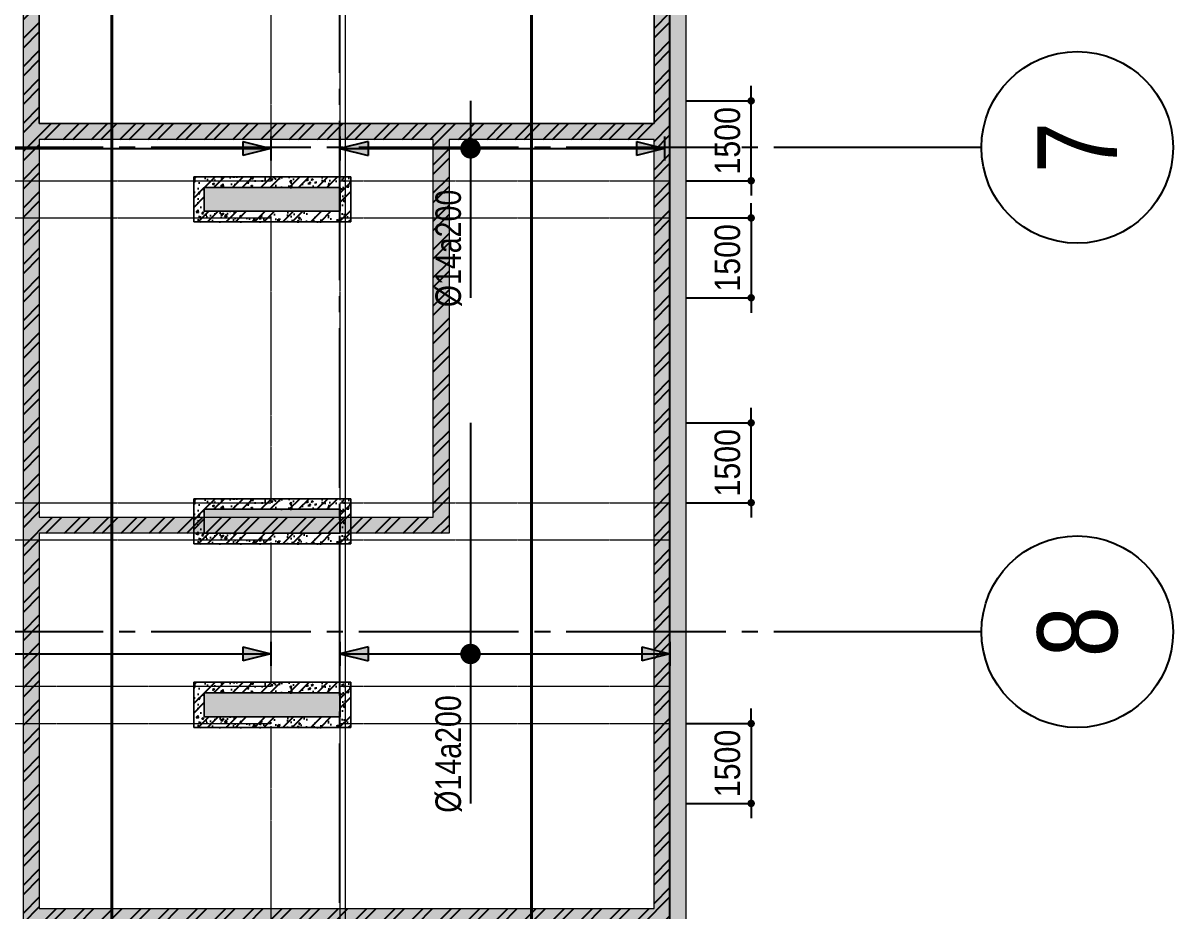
# Model space of a CAD drawing. Header units: millimetres. Extents: x -3819597 to -2591384, y 582389 to 820195.
# Drawn here: x -3338781 to -3317171, y 702384 to 719069 of the extents above; entities that cross this region are included whole.
import ezdxf
from ezdxf.enums import TextEntityAlignment as Align

# ---------------------------------------------------------------- set-up
doc = ezdxf.new("R2010")
doc.units = ezdxf.units.MM
doc.header["$MEASUREMENT"] = 0
for name, pattern in [('CENTER', [2, 1.25, -0.25, 0.25, -0.25]), ('CHG_XX_Cot_Ham 2$0$MB_Luoi truc$0$HTT Hidden 21', [3, 2, -1]), ('CHG_XX_Damsan_Ham 2$0$CHG_XX_Damsan_Ham 2$0$HIDDEN', [0.375, 0.25, -0.125]), ('CHG_XX_Luoi truc$0$MB_Luoi truc$0$Center101', [13, 10, -1, 1, -1]), ('HIDDEN', [0.375, 0.25, -0.125])]:
    doc.linetypes.add(name, pattern=pattern)
doc.layers.get('0').update_dxf_attribs({"lineweight": 9})
doc.layers.get('Defpoints').update_dxf_attribs({"color": 10, "lineweight": 0})
for name, color, linetype in [('02HN. TEXT B', 1, 'Continuous'), ('08HN. SSS X', 6, 'Continuous'), ('12HN. GRID', 1, 'CENTER'), ('CHG_XX_Luoi truc$0$Grid', 34, 'Continuous'), ('CHG_XX_Luoi truc$0$Grid Line', 8, 'CHG_XX_Luoi truc$0$MB_Luoi truc$0$Center101'), ('dim', 51, 'Continuous')]:
    doc.layers.add(name, color=color, linetype=linetype)
for name, color, linetype, lineweight in [('CHG_XX_Cot_Ham 2$0$NS-DuongBao', 3, 'Continuous', 18), ('CHG_XX_Cot_Ham 2$0$NS-Hatch', 8, 'Continuous', 25), ('CHG_XX_Cot_Ham 2$0$NS-Pier-H2', 150, 'Continuous', 13), ('CHG_XX_Cot_Ham 2$0$NS-Pier-H2 @ 1', 150, 'Continuous', 13), ('CHG_XX_Cot_Ham 2$0$NS-Pier-H2 @ 150', 150, 'Continuous', 13), ("CHG_XX_Damsan_Ham 2$0$CHG_XX_Damsan_Ham 2$0$'S_General_Hidden_1 Thin", 1, 'CHG_XX_Damsan_Ham 2$0$CHG_XX_Damsan_Ham 2$0$HIDDEN', 18), ('CHG_XX_Damsan_Ham 2$0$CHG_XX_Damsan_Ham 2$0$CHG_XX_Damsan_Ham 2$0$Start net bao', 3, 'Continuous', 18), ('CHG_XX_Damsan_Ham 2$0$CHG_XX_Damsan_Ham 2$0$DBAO', 3, 'Continuous', 13), ('CHG_XX_Damsan_Ham 2$0$CHG_XX_Damsan_Ham 2$0$mach ngung thi cong', 6, 'Continuous', 13), ('CHG_XX_Damsan_Ham 2$0$CHG_XX_Damsan_Ham 2$0$Start net bao', 3, 'Continuous', 18), ('CHG_XX_Damsan_Ham 2$0$CHG_XX_Damsan_Ham 2$0$Start vach', 6, 'Continuous', 25), ('CHG_XX_Damsan_Ham 2$0$HATCH', 57, 'Continuous', 9), ('CHG_XX_Damsan_Ham 2$0$mach ngung thi cong', 6, 'Continuous', 13), ('CHG_XX_Damsan_Ham 2$0$Start vach', 6, 'Continuous', 25), ('thep chay suot', 5, 'HIDDEN', 40)]:
    doc.layers.add(name, color=color, linetype=linetype, lineweight=lineweight)
doc.styles.add('[HN042014]STYLE', font='arial.ttf', dxfattribs={"width": 0.8})
doc.styles.add('CHG_XX_Luoi truc$0$MB_Luoi truc$0$Grid A-F$0$VNI-HelveCB', font='VHELVCB_0.TTF')
doc.styles.add('MB_Luoi truc$0$Arial_C', font='arial.ttf', dxfattribs={"width": 0.85})
doc.dimstyles.new('200', dxfattribs={"dimscale": 200, "dimtxt": 2.4, "dimasz": 0.7, "dimexe": 0.0003, "dimexo": 0, "dimgap": 1, "dimtad": 1, "dimdec": 0, "dimzin": 12, "dimdsep": 46, "dimtxsty": 'MB_Luoi truc$0$Arial_C', "dimblk": 'MB_Luoi truc$0$_Dot', "dimcen": 0.5, "dimclrd": 256, "dimclre": 8, "dimclrt": 1, "dimadec": 0, "dimazin": 0, "dimtfac": 1, "dimtdec": 0, "dimtix": 1, "dimtmove": 2, "dimatfit": 3, "dimldrblk": 'MB_Luoi truc$0$HTT Arrow 30', "dimfxl": 1, "dimtolj": 1, "dimtzin": 0, "dimlwe": -1, "dimarcsym": 0})

# ---------------------------------------------------------------- blocks, each defined once
blk = doc.blocks.new('*U455')
at = {"layer": '12HN. GRID', "linetype": 'Continuous'}
h = blk.add_hatch(color=256, dxfattribs=at)
h.dxf.hatch_style = 1
h.paths.add_polyline_path([(-44, 641.6), (44, 641.6), (0, 817.6)])
h = blk.add_hatch(color=256, dxfattribs=at)
h.dxf.hatch_style = 1
h.paths.add_polyline_path([(0, -1249), (44, -1073), (-44, -1073)])
at = {"layer": '08HN. SSS X', "linetype": 'ByBlock', "ltscale": 10}
for p, q in [((-1447.6, 0), (935.7, 0)), ((-1447.6, 0), (-1447.6, 0)), ((935.7, 0), (935.7, 0))]:
    blk.add_line(p, q, dxfattribs=at)
at = {"layer": '12HN. GRID', "linetype": 'Continuous'}
for p, q in [((-75, 817.6), (75, 817.6)), ((-44, 641.6), (0, 817.6)), ((0, 817.6), (0, -1249)), ((0, 817.6), (44, 641.6)), ((-44, 641.6), (44, 641.6)), ((-44, -1073), (44, -1073)), ((-44, -1073), (0, -1249)), ((0, -1249), (44, -1073)), ((-75, -1249), (75, -1249))]:
    blk.add_line(p, q, dxfattribs=at)
at = {"layer": '12HN. GRID', "linetype": 'Continuous', "const_width": 64, "flags": 128}
blk.add_lwpolyline([(-32, 0, 1), (32, 0, 1)], format="xyb", close=True, dxfattribs=at)
at = {"layer": '02HN. TEXT B', "linetype": 'ByBlock', "style": '[HN042014]STYLE', "width": 0.8, "flags": 8}
blk.add_attdef('1', text='', height=160, dxfattribs=at).set_placement((260.1, 140), align=Align.MIDDLE_LEFT)
blk.add_attdef('0', text='', height=160, dxfattribs=at).set_placement((1102.5, 160), align=Align.MIDDLE_CENTER)
at = {"layer": 'Defpoints', "color": 9, "linetype": 'ByBlock', "style": '[HN042014]STYLE', "width": 0.8, "flags": 9}
for tag, p in [('2', (2890.2, 3041.3)), ('3', (2890.2, 2636.5)), ('4', (2890.2, 2231.8)), ('5', (2890.2, 1841.3))]:
    blk.add_attdef(tag, text='', height=250, dxfattribs=at).set_placement(p, align=Align.MIDDLE_CENTER)
blk = doc.blocks.new('MB_Luoi truc$0$_Dot')
at = {"color": 0, "linetype": 'ByBlock', "lineweight": -2}
blk.add_line((-0.5, 0), (-1, 0), dxfattribs=at)
at = {"color": 0, "linetype": 'ByBlock', "const_width": 0.5}
blk.add_lwpolyline([(-0.25, 0, 1), (0.25, 0, 1)], format="xyb", close=True, dxfattribs=at)
blk = doc.blocks.new('*D454')
at = {"layer": 'Defpoints', "color": 0, "ltscale": 1500, "transparency": 16777216}
for p in [(-3326324, 705906), (-3326324, 704406), (-3325098, 704406)]:
    blk.add_point(p, dxfattribs=at)
at = {"layer": 'dim', "lineweight": -2, "ltscale": 1500, "transparency": 16777216}
for p, q in [((-3325098, 706046), (-3325098, 706186)), ((-3325098, 705906), (-3325098, 704406)), ((-3325098, 704266), (-3325098, 704126))]:
    blk.add_line(p, q, dxfattribs=at)
at = {"layer": 'dim', "color": 8, "ltscale": 1500, "transparency": 16777216}
for p, q in [((-3326324, 705906), (-3325098, 705906)), ((-3326324, 704406), (-3325098, 704406))]:
    blk.add_line(p, q, dxfattribs=at)
at = {"layer": 'dim', "lineweight": -2, "ltscale": 1500, "transparency": 16777216, "xscale": 140, "yscale": 140, "zscale": 140}
for p, rotation in [((-3325098, 705906), 270), ((-3325098, 704406), 90)]:
    blk.add_blockref('MB_Luoi truc$0$_Dot', p, dxfattribs=dict(at, rotation=rotation))
at = {"layer": 'dim', "color": 1, "ltscale": 1500, "transparency": 16777216, "insert": (-3325543, 705156), "char_height": 480, "attachment_point": 5, "rotation": 90, "style": 'MB_Luoi truc$0$Arial_C'}
blk.add_mtext('\\A1;1500', dxfattribs=at)
blk = doc.blocks.new('MB_Luoi truc$0$HTT Arrow 30')
blk.add_hatch(color=256).paths.add_polyline_path([(-2.5, 0.375), (-2.5, -0.375), (0, 0)])
at = {"color": 0, "linetype": 'ByBlock', "lineweight": -2}
for p, q in [((0, 0), (-2.5, 0.375)), ((-2.5, -0.375), (-2.5, 0.375)), ((0, 0), (-2.5, -0.375))]:
    blk.add_line(p, q, dxfattribs=at)
blk = doc.blocks.new('*D456')
at = {"layer": 'Defpoints', "color": 0, "ltscale": 1500, "transparency": 16777216}
for p in [(-3326324, 711556), (-3325098, 711556), (-3326324, 710056)]:
    blk.add_point(p, dxfattribs=at)
at = {"layer": 'dim', "lineweight": -2, "ltscale": 1500, "transparency": 16777216}
for p, q in [((-3325098, 711696), (-3325098, 711836)), ((-3325098, 710056), (-3325098, 711556)), ((-3325098, 709916), (-3325098, 709776))]:
    blk.add_line(p, q, dxfattribs=at)
at = {"layer": 'dim', "color": 8, "ltscale": 1500, "transparency": 16777216}
for p, q in [((-3326324, 711556), (-3325098, 711556)), ((-3326324, 710056), (-3325098, 710056))]:
    blk.add_line(p, q, dxfattribs=at)
at = {"layer": 'dim', "lineweight": -2, "ltscale": 1500, "transparency": 16777216, "xscale": 140, "yscale": 140, "zscale": 140}
for p, rotation in [((-3325098, 711556), 270), ((-3325098, 710056), 90)]:
    blk.add_blockref('MB_Luoi truc$0$_Dot', p, dxfattribs=dict(at, rotation=rotation))
at = {"layer": 'dim', "color": 1, "ltscale": 1500, "transparency": 16777216, "insert": (-3325543, 710806), "char_height": 480, "attachment_point": 5, "rotation": 90, "style": 'MB_Luoi truc$0$Arial_C'}
blk.add_mtext('\\A1;1500', dxfattribs=at)
blk = doc.blocks.new('*U459')
at = {"layer": '12HN. GRID', "linetype": 'Continuous'}
h = blk.add_hatch(color=256, dxfattribs=at)
h.dxf.hatch_style = 1
h.paths.add_polyline_path([(-44, 641.6), (44, 641.6), (0, 817.6)])
h = blk.add_hatch(color=256, dxfattribs=at)
h.dxf.hatch_style = 1
h.paths.add_polyline_path([(0, -1215.7), (44, -1039.7), (-44, -1039.7)])
at = {"layer": '08HN. SSS X', "linetype": 'ByBlock', "ltscale": 10}
for p, q in [((-297.6, 0), (935.7, 0)), ((-297.6, 0), (-297.6, 0)), ((935.7, 0), (935.7, 0))]:
    blk.add_line(p, q, dxfattribs=at)
at = {"layer": '12HN. GRID', "linetype": 'Continuous'}
for p, q in [((-75, 817.6), (75, 817.6)), ((-44, 641.6), (0, 817.6)), ((0, 817.6), (0, -1215.7)), ((0, 817.6), (44, 641.6)), ((-44, 641.6), (44, 641.6)), ((-44, -1039.7), (44, -1039.7)), ((-44, -1039.7), (0, -1215.7)), ((0, -1215.7), (44, -1039.7)), ((-75, -1215.7), (75, -1215.7))]:
    blk.add_line(p, q, dxfattribs=at)
at = {"layer": '12HN. GRID', "linetype": 'Continuous', "const_width": 64, "flags": 128}
blk.add_lwpolyline([(-32, 0, -1), (32, 0, -1)], format="xyb", close=True, dxfattribs=at)
at = {"layer": '02HN. TEXT B', "linetype": 'ByBlock', "style": '[HN042014]STYLE', "width": 0.8, "flags": 8}
blk.add_attdef('1', text='', height=160, dxfattribs=at).set_placement((260.1, 140), align=Align.MIDDLE_LEFT)
blk.add_attdef('0', text='', height=160, dxfattribs=at).set_placement((1102.5, 160), align=Align.MIDDLE_CENTER)
at = {"layer": 'Defpoints', "color": 9, "linetype": 'ByBlock', "style": '[HN042014]STYLE', "width": 0.8, "flags": 9}
for tag, p in [('2', (2890.2, 3041.3)), ('3', (2890.2, 2636.5)), ('4', (2890.2, 2231.8)), ('5', (2890.2, 1841.3))]:
    blk.add_attdef(tag, text='', height=250, dxfattribs=at).set_placement(p, align=Align.MIDDLE_CENTER)
blk = doc.blocks.new('*D457')
at = {"layer": 'Defpoints', "color": 0, "ltscale": 1500, "transparency": 16777216}
for p in [(-3326324, 715406), (-3326324, 713906), (-3325098, 713906)]:
    blk.add_point(p, dxfattribs=at)
at = {"layer": 'dim', "lineweight": -2, "ltscale": 1500, "transparency": 16777216}
for p, q in [((-3325098, 715546), (-3325098, 715686)), ((-3325098, 715406), (-3325098, 713906)), ((-3325098, 713766), (-3325098, 713626))]:
    blk.add_line(p, q, dxfattribs=at)
at = {"layer": 'dim', "color": 8, "ltscale": 1500, "transparency": 16777216}
for p, q in [((-3326324, 715406), (-3325098, 715406)), ((-3326324, 713906), (-3325098, 713906))]:
    blk.add_line(p, q, dxfattribs=at)
at = {"layer": 'dim', "lineweight": -2, "ltscale": 1500, "transparency": 16777216, "xscale": 140, "yscale": 140, "zscale": 140}
for p, rotation in [((-3325098, 715406), 270), ((-3325098, 713906), 90)]:
    blk.add_blockref('MB_Luoi truc$0$_Dot', p, dxfattribs=dict(at, rotation=rotation))
at = {"layer": 'dim', "color": 1, "ltscale": 1500, "transparency": 16777216, "insert": (-3325543, 714656), "char_height": 480, "attachment_point": 5, "rotation": 90, "style": 'MB_Luoi truc$0$Arial_C'}
blk.add_mtext('\\A1;1500', dxfattribs=at)
blk = doc.blocks.new('*D458')
at = {"layer": 'Defpoints', "color": 0, "ltscale": 1500, "transparency": 16777216}
for p in [(-3326324, 717606), (-3325098, 717606), (-3326324, 716106)]:
    blk.add_point(p, dxfattribs=at)
at = {"layer": 'dim', "lineweight": -2, "ltscale": 1500, "transparency": 16777216}
for p, q in [((-3325098, 717746), (-3325098, 717886)), ((-3325098, 716106), (-3325098, 717606)), ((-3325098, 715966), (-3325098, 715826))]:
    blk.add_line(p, q, dxfattribs=at)
at = {"layer": 'dim', "color": 8, "ltscale": 1500, "transparency": 16777216}
for p, q in [((-3326324, 717606), (-3325098, 717606)), ((-3326324, 716106), (-3325098, 716106))]:
    blk.add_line(p, q, dxfattribs=at)
at = {"layer": 'dim', "lineweight": -2, "ltscale": 1500, "transparency": 16777216, "xscale": 140, "yscale": 140, "zscale": 140}
for p, rotation in [((-3325098, 717606), 270), ((-3325098, 716106), 90)]:
    blk.add_blockref('MB_Luoi truc$0$_Dot', p, dxfattribs=dict(at, rotation=rotation))
at = {"layer": 'dim', "color": 1, "ltscale": 1500, "transparency": 16777216, "insert": (-3325543, 716856), "char_height": 480, "attachment_point": 5, "rotation": 90, "style": 'MB_Luoi truc$0$Arial_C'}
blk.add_mtext('\\A1;1500', dxfattribs=at)
blk = doc.blocks.new('*U500')
at = {"layer": '12HN. GRID', "linetype": 'Continuous'}
h = blk.add_hatch(color=256, dxfattribs=at)
h.dxf.hatch_style = 1
h.paths.add_polyline_path([(-44, 518.8), (44, 518.8), (0, 694.8)])
h = blk.add_hatch(color=256, dxfattribs=at)
h.dxf.hatch_style = 1
h.paths.add_polyline_path([(0, -2821.9), (44, -2645.9), (-44, -2645.9)])
at = {"layer": '08HN. SSS X', "linetype": 'ByBlock', "ltscale": 10}
for p, q in [((-1447.6, 0), (935.7, 0)), ((-1447.6, 0), (-1447.6, 0)), ((935.7, 0), (935.7, 0))]:
    blk.add_line(p, q, dxfattribs=at)
at = {"layer": '12HN. GRID', "linetype": 'Continuous'}
for p, q in [((-75, 694.8), (75, 694.8)), ((-44, 518.8), (0, 694.8)), ((0, 694.8), (0, -2821.9)), ((0, 694.8), (44, 518.8)), ((-44, 518.8), (44, 518.8)), ((-44, -2645.9), (44, -2645.9)), ((-44, -2645.9), (0, -2821.9)), ((0, -2821.9), (44, -2645.9)), ((-75, -2821.9), (75, -2821.9))]:
    blk.add_line(p, q, dxfattribs=at)
at = {"layer": '12HN. GRID', "linetype": 'Continuous', "const_width": 64, "flags": 128}
blk.add_lwpolyline([(-32, 0, 1), (32, 0, 1)], format="xyb", close=True, dxfattribs=at)
at = {"layer": '02HN. TEXT B', "linetype": 'ByBlock', "style": '[HN042014]STYLE', "width": 0.8, "flags": 8}
blk.add_attdef('1', text='', height=160, dxfattribs=at).set_placement((260.1, 140), align=Align.MIDDLE_LEFT)
blk.add_attdef('0', text='', height=160, dxfattribs=at).set_placement((1102.5, 160), align=Align.MIDDLE_CENTER)
at = {"layer": 'Defpoints', "color": 9, "linetype": 'ByBlock', "style": '[HN042014]STYLE', "width": 0.8, "flags": 9}
for tag, p in [('2', (2890.2, 3041.3)), ('3', (2890.2, 2636.5)), ('4', (2890.2, 2231.8)), ('5', (2890.2, 1841.3))]:
    blk.add_attdef(tag, text='', height=250, dxfattribs=at).set_placement(p, align=Align.MIDDLE_CENTER)
blk = doc.blocks.new('*U499')
at = {"layer": '12HN. GRID', "linetype": 'Continuous'}
h = blk.add_hatch(color=256, dxfattribs=at)
h.dxf.hatch_style = 1
h.paths.add_polyline_path([(-44, 652.1), (44, 652.1), (0, 828.1)])
h = blk.add_hatch(color=256, dxfattribs=at)
h.dxf.hatch_style = 1
h.paths.add_polyline_path([(0, -2821.9), (44, -2645.9), (-44, -2645.9)])
at = {"layer": '08HN. SSS X', "linetype": 'ByBlock', "ltscale": 10}
for p, q in [((-297.6, 0), (935.7, 0)), ((-297.6, 0), (-297.6, 0)), ((935.7, 0), (935.7, 0))]:
    blk.add_line(p, q, dxfattribs=at)
at = {"layer": '12HN. GRID', "linetype": 'Continuous'}
for p, q in [((-75, 828.1), (75, 828.1)), ((-44, 652.1), (0, 828.1)), ((0, 828.1), (0, -2821.9)), ((0, 828.1), (44, 652.1)), ((-44, 652.1), (44, 652.1)), ((-44, -2645.9), (44, -2645.9)), ((-44, -2645.9), (0, -2821.9)), ((0, -2821.9), (44, -2645.9)), ((-75, -2821.9), (75, -2821.9))]:
    blk.add_line(p, q, dxfattribs=at)
at = {"layer": '12HN. GRID', "linetype": 'Continuous', "const_width": 64, "flags": 128}
blk.add_lwpolyline([(-32, 0, -1), (32, 0, -1)], format="xyb", close=True, dxfattribs=at)
at = {"layer": '02HN. TEXT B', "linetype": 'ByBlock', "style": '[HN042014]STYLE', "width": 0.8, "flags": 8}
blk.add_attdef('1', text='', height=160, dxfattribs=at).set_placement((260.1, 140), align=Align.MIDDLE_LEFT)
blk.add_attdef('0', text='', height=160, dxfattribs=at).set_placement((1102.5, 160), align=Align.MIDDLE_CENTER)
at = {"layer": 'Defpoints', "color": 9, "linetype": 'ByBlock', "style": '[HN042014]STYLE', "width": 0.8, "flags": 9}
for tag, p in [('2', (2890.2, 3041.3)), ('3', (2890.2, 2636.5)), ('4', (2890.2, 2231.8)), ('5', (2890.2, 1841.3))]:
    blk.add_attdef(tag, text='', height=250, dxfattribs=at).set_placement(p, align=Align.MIDDLE_CENTER)
blk = doc.blocks.new('*U1035')
at = {"layer": 'CHG_XX_Cot_Ham 2$0$NS-Pier-H2 @ 1'}
h = blk.add_hatch(color=256, dxfattribs=at)
h.dxf.hatch_style = 1
h.paths.add_polyline_path([(450, 0), (0, 0), (0, -2550), (450, -2550)])
at = {"layer": 'CHG_XX_Cot_Ham 2$0$NS-Pier-H2 @ 150'}
h = blk.add_hatch(color=256, dxfattribs=at)
h.dxf.hatch_style = 1
h.paths.add_polyline_path([(450, 0), (0, 0), (0, -2550), (450, -2550)])
blk = doc.blocks.new('CHG_XX_Cot_Ham 2$0$Block A_C450x2250')
at = {"layer": 'CHG_XX_Cot_Ham 2$0$NS-Pier-H2'}
blk.add_lwpolyline([(450, -2550), (0, -2550), (0, 0), (450, 0)], close=True, dxfattribs=at)
blk.add_blockref('*U1035', (0, 0), dxfattribs=at)
blk = doc.blocks.new('*U1029')
at = {"layer": 'CHG_XX_Luoi truc$0$Grid Line'}
blk.add_line((0, 0), (0, 608), dxfattribs=at)
at = {"layer": 'CHG_XX_Luoi truc$0$Grid', "lineweight": -2, "style": 'CHG_XX_Luoi truc$0$MB_Luoi truc$0$Grid A-F$0$VNI-HelveCB'}
for tag, p in [('GRIDSUB', (0, 617)), ('GRID', (0, -9))]:
    blk.add_attdef(tag, text='', height=5, dxfattribs=at).set_placement(p, align=Align.MIDDLE)
blk = doc.blocks.new('*U1031')
at = {"layer": 'CHG_XX_Luoi truc$0$Grid', "lineweight": -2}
blk.add_line((0, -3), (0, 0), dxfattribs=at)
blk.add_circle((0, -9), 6, dxfattribs=at)
at = {"layer": 'CHG_XX_Luoi truc$0$Grid Line'}
blk.add_line((0, 0), (0, 438), dxfattribs=at)
at = {"layer": 'CHG_XX_Luoi truc$0$Grid', "lineweight": -2, "style": 'CHG_XX_Luoi truc$0$MB_Luoi truc$0$Grid A-F$0$VNI-HelveCB'}
for tag, p in [('GRIDSUB', (0, 447)), ('GRID', (0, -9))]:
    blk.add_attdef(tag, text='', height=5, dxfattribs=at).set_placement(p, align=Align.MIDDLE)
blk = doc.blocks.new('CHG_XX_Luoi truc')
at = {"layer": 'CHG_XX_Luoi truc$0$Grid', "xscale": 300, "yscale": 300, "zscale": 300}
blk.add_blockref('*U1029', (99550, -12747), dxfattribs=at)
at = {"layer": 'CHG_XX_Luoi truc$0$Grid'}
ref = blk.add_blockref('*U1031', (110703, 106750), dxfattribs=dict(at, xscale=300.0000000000013, yscale=300.0000000000013, zscale=300.0000000000013, rotation=90))
ref.add_attrib('GRID', '7', dxfattribs={"lineweight": -2, "height": 1500, "rotation": 90, "style": 'CHG_XX_Luoi truc$0$MB_Luoi truc$0$Grid A-F$0$VNI-HelveCB'}).set_placement((113403, 106750), align=Align.MIDDLE)
ref = blk.add_blockref('*U1031', (110703, 97650), dxfattribs=dict(at, xscale=300.0000000000013, yscale=300.0000000000013, zscale=300.0000000000013, rotation=90))
ref.add_attrib('GRID', '8', dxfattribs={"lineweight": -2, "height": 1500, "rotation": 90, "style": 'CHG_XX_Luoi truc$0$MB_Luoi truc$0$Grid A-F$0$VNI-HelveCB'}).set_placement((113403, 97650), align=Align.MIDDLE)
blk = doc.blocks.new('CHG_XX_Cot_Ham 2')
at = {"layer": 'CHG_XX_Cot_Ham 2$0$NS-Hatch'}
h = blk.add_hatch(dxfattribs=at)
h.set_pattern_fill('ANSI32', color=256, scale=1000, style=0)
h.paths.add_polyline_path([(93600, 76300), (105750.8, 76300), (105750.8, 127475), (93600, 127475)])
h.paths.add_polyline_path([(93900, 107200), (93900, 112700), (105450.8, 112700), (105450.8, 107200)], flags=16)
h.paths.add_polyline_path([(101300.8, 106900), (101300.8, 99800), (93900, 99800), (93900, 106900)], flags=16)
h.paths.add_polyline_path([(93900, 113000), (93900, 118675), (105450.8, 118675), (105450.8, 113000)], flags=16)
h.paths.add_polyline_path([(101600.8, 106900), (105450.8, 106900), (105450.8, 92450), (93900, 92450), (93900, 99500), (101600.8, 99500)], flags=16)
h.paths.add_polyline_path([(93900, 118975), (93900, 122500), (95950, 122500), (95950, 118975)], flags=16)
h.paths.add_polyline_path([(96250, 118975), (96250, 127175), (105450.8, 127175), (105450.8, 118975)], flags=16)
h.paths.add_polyline_path([(100150.8, 92150), (100150.8, 87350), (93900, 87350), (93900, 92150)], flags=16)
h.paths.add_polyline_path([(93900, 122800), (93900, 127175), (95950, 127175), (95950, 122800)], flags=16)
h.paths.add_polyline_path([(100450.8, 92150), (105450.8, 92150), (105450.8, 81950), (100450.8, 81950)], flags=16)
h.paths.add_polyline_path([(100150.8, 87050), (100150.8, 81950), (93900, 81950), (93900, 87050)], flags=16)
h.paths.add_polyline_path([(105450.8, 81650), (105450.8, 76600), (93900, 76600), (93900, 81650)], flags=16)
h = blk.add_hatch(dxfattribs=at)
h.set_pattern_fill('AR-CONC', color=256, scale=50)
h.set_pattern_definition([(50, (-50, -50), (358.6301, -31.37607), [37.5, -412.5]), (355, (-50, -50), (-69.3757, 376.0961), [30, -330]), (100.45144, (-20.1, -52.6), (289.2544, 344.72), [31.8701, -350.57106]), (46.1842, (-50, 50), (533.6207, -82.7596), [56.25, -618.75]), (96.63564, (-5.53, 43.1), (467.331, 487.0593), [47.8052, -525.8569]), (351.18416, (-50, 50), (467.331, 487.0593), [45, -495]), (21, (0, 25), (298.4535, -201.30945), [37.5, -412.5]), (326, (0, 25), (121.6577, 362.575), [30, -330]), (71.45144, (24.87, 8.22), (420.1112, 161.2656), [31.8701, -350.57106]), (37.5, (-50, -50), (6.07993, 166.44693), [0, -326, 0, -335, 0, -331.25]), (7.5, (-50, -50), (131.53477, 197.20586), [0, -191, 0, -318.5, 0, -126.25]), (327.5, (-161.5, -50), (266.91122, -11.27744), [0, -125, 0, -390, 0, -517.5]), (317.5, (-211.5, -50), (291.5931, 50.0525), [0, -162.5, 0, -259, 0, -367.5])])
h.paths.add_polyline_path([(105750, 127475), (93600, 127475), (93600, 76300), (105750.8, 76300)])
h.paths.add_polyline_path([(93900, 107200), (93900, 112700), (105450.8, 112700), (105450.8, 107200)], flags=16)
h.paths.add_polyline_path([(101300.8, 106900), (101300.8, 99800), (93900, 99800), (93900, 106900)], flags=16)
h.paths.add_polyline_path([(93900, 113000), (93900, 118675), (105450.8, 118675), (105450.8, 113000)], flags=16)
h.paths.add_polyline_path([(101600.8, 106900), (105450.8, 106900), (105450.8, 92450), (93900, 92450), (93900, 99500), (101600.8, 99500)], flags=16)
h.paths.add_polyline_path([(93900, 118975), (93900, 122500), (95950, 122500), (95950, 118975)], flags=16)
h.paths.add_polyline_path([(96250, 118975), (96250, 127175), (105450.8, 127175), (105450.8, 118975)], flags=16)
h.paths.add_polyline_path([(100150.8, 92150), (100150.8, 87350), (93900, 87350), (93900, 92150)], flags=16)
h.paths.add_polyline_path([(93900, 122800), (93900, 127175), (95950, 127175), (95950, 122800)], flags=16)
h.paths.add_polyline_path([(100450.8, 92150), (105450.8, 92150), (105450.8, 81950), (100450.8, 81950)], flags=16)
h.paths.add_polyline_path([(100150.8, 87050), (100150.8, 81950), (93900, 81950), (93900, 87050)], flags=16)
h.paths.add_polyline_path([(105450.8, 81650), (105450.8, 76600), (93900, 76600), (93900, 81650)], flags=16)
h = blk.add_hatch(dxfattribs=at)
h.set_pattern_fill('AR-CONC', color=256, scale=50)
h.set_pattern_definition([(50, (-2213768.6, 572216.82), (358.63009, -31.376067), [37.5, -412.5]), (355, (-2213768.6, 572216.82), (-69.375667, 376.096067), [30, -330]), (100.451444, (-2213738.7, 572214.2), (289.254423, 344.719995), [31.870096, -350.571056]), (46.1842, (-2213768.6, 572316.8), (533.620665, -82.75964), [56.25, -618.75]), (96.635635, (-2213724.1, 572309.9), (467.33097, 487.0593), [47.80517, -525.85688]), (351.184164, (-2213768.6, 572316.8), (467.33097, 487.0593), [45, -495]), (21, (-2213718.6, 572291.82), (298.453526, -201.309445), [37.5, -412.5]), (326, (-2213718.6, 572291.82), (121.657666, 362.57502), [30, -330]), (71.451445, (-2213693.72, 572275.05), (420.11119, 161.265576), [31.870095, -350.571056]), (37.5, (-2213768.59, 572216.82), (6.079928, 166.446927), [0, -326, 0, -335, 0, -331.25]), (7.5, (-2213768.59, 572216.82), (131.534769, 197.205856), [0, -191, 0, -318.5, 0, -126.25]), (327.5, (-2213880.09, 572216.82), (266.911218, -11.277436), [0, -125, 0, -390, 0, -517.5]), (317.5, (-2213930.1, 572216.82), (291.593085, 50.052491), [0, -162.5, 0, -259, 0, -367.5])])
h.paths.add_polyline_path([(96800.8, 105350), (99750.8, 105350), (99750.8, 106200), (96800.8, 106200)])
h.paths.add_polyline_path([(97000.8, 105550), (99550.8, 105550), (99550.8, 106000), (97000.8, 106000)], flags=16)
h = blk.add_hatch(dxfattribs=at)
h.set_pattern_fill('ANSI32,_O', color=256, scale=1000)
h.set_pattern_definition([(45, (-2213768.6, 572216.82), (-265.16504, 265.16504), []), (45, (-2213591.8, 572216.82), (-265.16504, 265.16504), [])])
h.paths.add_polyline_path([(96800.8, 105350), (99750.8, 105350), (99750.8, 106200), (96800.8, 106200)])
h.paths.add_polyline_path([(97000.8, 105550), (99550.8, 105550), (99550.8, 106000), (97000.8, 106000)], flags=16)
h = blk.add_hatch(dxfattribs=at)
h.set_pattern_fill('AR-CONC', color=256, scale=50)
h.set_pattern_definition([(50, (-2213768.6, 566166.82), (358.63009, -31.376067), [37.5, -412.5]), (355, (-2213768.6, 566166.82), (-69.375667, 376.096067), [30, -330]), (100.451444, (-2213738.7, 566164.2), (289.254423, 344.719995), [31.870096, -350.571056]), (46.1842, (-2213768.6, 566266.8), (533.620665, -82.75964), [56.25, -618.75]), (96.635635, (-2213724.1, 566259.9), (467.33097, 487.0593), [47.80517, -525.85688]), (351.184164, (-2213768.6, 566266.8), (467.33097, 487.0593), [45, -495]), (21, (-2213718.6, 566241.82), (298.453526, -201.309445), [37.5, -412.5]), (326, (-2213718.6, 566241.82), (121.657666, 362.57502), [30, -330]), (71.451445, (-2213693.72, 566225.05), (420.11119, 161.265576), [31.870095, -350.571056]), (37.5, (-2213768.59, 566166.82), (6.079928, 166.446927), [0, -326, 0, -335, 0, -331.25]), (7.5, (-2213768.59, 566166.82), (131.534769, 197.205856), [0, -191, 0, -318.5, 0, -126.25]), (327.5, (-2213880.09, 566166.82), (266.911218, -11.277436), [0, -125, 0, -390, 0, -517.5]), (317.5, (-2213930.1, 566166.82), (291.593085, 50.052491), [0, -162.5, 0, -259, 0, -367.5])])
h.paths.add_polyline_path([(96800.8, 99300), (99750.8, 99300), (99750.8, 100150), (96800.8, 100150)])
h.paths.add_polyline_path([(97000.8, 99500), (99550.8, 99500), (99550.8, 99950), (97000.8, 99950)], flags=16)
h = blk.add_hatch(dxfattribs=at)
h.set_pattern_fill('ANSI32,_O', color=256, scale=1000)
h.set_pattern_definition([(45, (-2213768.6, 566166.82), (-265.16504, 265.16504), []), (45, (-2213591.8, 566166.82), (-265.16504, 265.16504), [])])
h.paths.add_polyline_path([(96800.8, 99300), (99750.8, 99300), (99750.8, 100150), (96800.8, 100150)])
h.paths.add_polyline_path([(97000.8, 99500), (99550.8, 99500), (99550.8, 99950), (97000.8, 99950)], flags=16)
h = blk.add_hatch(dxfattribs=at)
h.set_pattern_fill('AR-CONC', color=256, scale=50)
h.set_pattern_definition([(50, (-2213768.6, 562716.82), (358.63009, -31.376067), [37.5, -412.5]), (355, (-2213768.6, 562716.82), (-69.375667, 376.096067), [30, -330]), (100.451444, (-2213738.7, 562714.2), (289.254423, 344.719995), [31.870096, -350.571056]), (46.1842, (-2213768.6, 562816.8), (533.620665, -82.75964), [56.25, -618.75]), (96.635635, (-2213724.1, 562809.9), (467.33097, 487.0593), [47.80517, -525.85688]), (351.184164, (-2213768.6, 562816.8), (467.33097, 487.0593), [45, -495]), (21, (-2213718.6, 562791.82), (298.453526, -201.309445), [37.5, -412.5]), (326, (-2213718.6, 562791.82), (121.657666, 362.57502), [30, -330]), (71.451445, (-2213693.72, 562775.05), (420.11119, 161.265576), [31.870095, -350.571056]), (37.5, (-2213768.59, 562716.82), (6.079928, 166.446927), [0, -326, 0, -335, 0, -331.25]), (7.5, (-2213768.59, 562716.82), (131.534769, 197.205856), [0, -191, 0, -318.5, 0, -126.25]), (327.5, (-2213880.09, 562716.82), (266.911218, -11.277436), [0, -125, 0, -390, 0, -517.5]), (317.5, (-2213930.1, 562716.82), (291.593085, 50.052491), [0, -162.5, 0, -259, 0, -367.5])])
h.paths.add_polyline_path([(96800.8, 95850), (99750.8, 95850), (99750.8, 96700), (96800.8, 96700)])
h.paths.add_polyline_path([(97000.8, 96050), (99550.8, 96050), (99550.8, 96500), (97000.8, 96500)], flags=16)
h = blk.add_hatch(dxfattribs=at)
h.set_pattern_fill('ANSI32,_O', color=256, scale=1000)
h.set_pattern_definition([(45, (-2213768.6, 562716.82), (-265.16504, 265.16504), []), (45, (-2213591.8, 562716.82), (-265.16504, 265.16504), [])])
h.paths.add_polyline_path([(96800.8, 95850), (99750.8, 95850), (99750.8, 96700), (96800.8, 96700)])
h.paths.add_polyline_path([(97000.8, 96050), (99550.8, 96050), (99550.8, 96500), (97000.8, 96500)], flags=16)
at = {"layer": 'CHG_XX_Cot_Ham 2$0$NS-Pier-H2'}
h = blk.add_hatch(color=256, dxfattribs=at)
h.dxf.hatch_style = 1
h.paths.add_polyline_path([(99639.2, 163400), (-10900, 163400), (-10900, 85450), (-300, 85450), (-300, 84050), (32350, 84050), (32350, -9000), (103575.5, -9000), (106050, -6022), (106050, 158254.3)])
h.paths.add_polyline_path([(99533.7, 163100), (105750, 158110.4), (105750, 90450), (105650, 90450), (105750, 90450), (105750, 13850), (105750, 13722.3), (105750, -5913.6), (103434.7, -8700), (93599.8, -8700), (93299.8, -8700), (32650, -8700), (32650, 84350), (0, 84350), (0, 85750), (-10600, 85750), (-10600, 163100), (93600, 163100)], flags=16)
at = {"layer": 'CHG_XX_Cot_Ham 2$0$NS-DuongBao'}
for points in [[(93600, 127475), (105750.8, 127475), (105750.8, 76300), (93600, 76300)], [(93900, 112700), (96800.8, 112700), (96800.8, 111850), (99750.8, 111850), (99750.8, 112700), (105450.8, 112700), (105450.8, 107200), (93900, 107200)], [(93900, 112700), (93900, 107200), (105450.8, 107200), (105450.8, 112700)], [(101300.8, 106900), (93900, 106900), (93900, 99800), (101300.8, 99800)], [(105450.8, 103200), (105450.8, 106900), (101600.8, 106900), (101600.8, 99500), (99750.8, 99500), (99750.8, 99300), (96800.8, 99300), (96800.8, 99500), (93900, 99500), (93900, 92450), (105450.8, 92450)], [(105450.8, 92450), (105450.8, 106900), (101600.8, 106900), (101600.8, 99500), (93900, 99500), (93900, 92450)], [(101300.8, 106900), (93900, 106900), (93900, 99800), (96800.8, 99800), (96800.8, 100150), (99750.8, 100150), (99750.8, 99800), (101300.8, 99800)], [(96800.8, 106200), (99750.8, 106200), (99750.8, 105350), (96800.8, 105350)], [(96800.8, 100150), (99750.8, 100150), (99750.8, 99300), (96800.8, 99300)], [(96800.8, 96700), (99750.8, 96700), (99750.8, 95850), (96800.8, 95850)]]:
    blk.add_lwpolyline(points, close=True, dxfattribs=at)
at = {"layer": 'CHG_XX_Cot_Ham 2$0$NS-DuongBao', "color": 1}
for points in [[(96800.8, 105350), (99750.8, 105350), (99750.8, 106200), (96800.8, 106200)], [(97000.8, 106000), (99550.8, 106000), (99550.8, 105550), (97000.8, 105550)], [(96800.8, 99300), (99750.8, 99300), (99750.8, 100150), (96800.8, 100150)], [(97000.8, 99950), (99550.8, 99950), (99550.8, 99500), (97000.8, 99500)], [(96800.8, 95850), (99750.8, 95850), (99750.8, 96700), (96800.8, 96700)], [(97000.8, 96500), (99550.8, 96500), (99550.8, 96050), (97000.8, 96050)]]:
    blk.add_lwpolyline(points, close=True, dxfattribs=at)
at = {"layer": 'CHG_XX_Cot_Ham 2$0$NS-Pier-H2'}
for p, q in [((106050, 158254.3), (106050, -6022)), ((105750, 158110.4), (105750, 90450))]:
    blk.add_line(p, q, dxfattribs=at)
at = {"layer": 'CHG_XX_Cot_Ham 2$0$NS-Pier-H2', "linetype": 'CHG_XX_Cot_Ham 2$0$MB_Luoi truc$0$HTT Hidden 21'}
blk.add_lwpolyline([(99639.2, 163400), (106050, 158254.3), (106050, -6022), (103575.5, -9000), (32350, -9000), (32350, 84050), (-300, 84050), (-300, 85450), (-10900, 85450), (-10900, 163400)], close=True, dxfattribs=at)
at = {"layer": 'CHG_XX_Cot_Ham 2$0$NS-Pier-H2'}
for points in [[(96800.8, 106200), (99750.8, 106200), (99750.8, 105350), (96800.8, 105350)], [(97000, 105550), (99550, 105550), (99550, 106000), (97000, 106000)], [(99550.8, 105550), (97000.8, 105550), (97000.8, 106000), (99550.8, 106000)], [(97000, 99500), (99550, 99500), (99550, 99950), (97000, 99950)], [(99550.8, 99500), (97000.8, 99500), (97000.8, 99950), (99550.8, 99950)], [(97000, 96050), (99550, 96050), (99550, 96500), (97000, 96500)], [(99550.8, 96050), (97000.8, 96050), (97000.8, 96500), (99550.8, 96500)]]:
    blk.add_lwpolyline(points, close=True, dxfattribs=at)
blk.add_blockref('CHG_XX_Luoi truc', (0, 0), dxfattribs=at)
at = {"layer": 'CHG_XX_Cot_Ham 2$0$NS-Pier-H2', "xscale": -1, "rotation": 90}
for p in [(97000, 106000), (97000, 99950), (97000, 96500)]:
    blk.add_blockref('CHG_XX_Cot_Ham 2$0$Block A_C450x2250', p, dxfattribs=at)
blk = doc.blocks.new('CHG_XX_Damsan_Ham 2', base_point=(3089256, -609981))
at = {"layer": "CHG_XX_Damsan_Ham 2$0$CHG_XX_Damsan_Ham 2$0$'S_General_Hidden_1 Thin", "ltscale": 10}
for p, q in [((98250, 111925), (98250, 106125)), ((99550, 111925), (99550, 106125)), ((87300, 106125), (98250, 106125)), ((99550, 106125), (105750, 106125)), ((87300, 105425), (98250, 105425)), ((98250, 105425), (98250, 100125)), ((99550, 105425), (105750, 105425)), ((99550, 105425), (99550, 100125)), ((87300, 100075), (98250, 100075)), ((99550, 100075), (105750, 100075)), ((87300, 99375), (98250, 99375)), ((98250, 99325), (98250, 96675)), ((99550, 99375), (105750, 99375)), ((99550, 99325), (99550, 96675)), ((87700, 96625), (98250, 96625)), ((99550, 96625), (105750, 96625)), ((87700, 95925), (98250, 95925)), ((98250, 95875), (98250, 90575)), ((99550, 95925), (105750, 95925)), ((99550, 95875), (99550, 90575))]:
    blk.add_line(p, q, dxfattribs=at)
at = {"layer": 'CHG_XX_Damsan_Ham 2$0$CHG_XX_Damsan_Ham 2$0$CHG_XX_Damsan_Ham 2$0$Start net bao'}
blk.add_lwpolyline([(-10900, 163400), (99639, 163400), (106050, 158250), (106050, -6022), (103576, -9000), (32350, -9000), (32350, 84050), (-300, 84050)], dxfattribs=at)
at = {"layer": 'CHG_XX_Damsan_Ham 2$0$CHG_XX_Damsan_Ham 2$0$mach ngung thi cong'}
blk.add_lwpolyline([(23700, 90148), (-100, 90150), (-100, 153400), (99650, 153400), (99650, 71950), (75851, 71950), (75851, 88800), (75851, 88800), (75851, 129600), (23700, 129600)], close=True, dxfattribs=at)
at = {"layer": 'CHG_XX_Damsan_Ham 2$0$CHG_XX_Damsan_Ham 2$0$Start net bao'}
blk.add_lwpolyline([(-10900, 163400), (99639, 163400), (106050, 158250), (106050, -6022), (103576, -9000), (32350, -9000), (32350, 84050), (-300, 84050)], dxfattribs=at)
at = {"layer": 'CHG_XX_Damsan_Ham 2$0$CHG_XX_Damsan_Ham 2$0$Start vach'}
blk.add_lwpolyline([(105750, 12350), (105750, 156610)], dxfattribs=at)
at = {"layer": 'CHG_XX_Damsan_Ham 2$0$mach ngung thi cong'}
blk.add_lwpolyline([(23900, 90148), (-100, 90150), (-100, 153400), (99650, 153400), (99650, 71950), (75549, 71950), (75549, 88800), (75549, 88800), (75549, 129500), (23900, 129500)], close=True, dxfattribs=at)
at = {"layer": 'CHG_XX_Damsan_Ham 2$0$Start vach'}
blk.add_lwpolyline([(105750, 12350), (105750, 156610)], dxfattribs=at)
at = {"layer": 'CHG_XX_Damsan_Ham 2$0$CHG_XX_Damsan_Ham 2$0$DBAO'}
blk.add_blockref('CHG_XX_Cot_Ham 2', (0, 0), dxfattribs=at)
at = {"layer": 'CHG_XX_Damsan_Ham 2$0$HATCH'}
blk.add_blockref('CHG_XX_Cot_Ham 2', (0, 0), dxfattribs=at)
blk = doc.blocks.new('*U867')
at = {"layer": 'thep chay suot', "linetype": 'HIDDEN', "ltscale": 10}
blk.add_line((-26333.4, 0), (31133.2, 0), dxfattribs=at)
at = {"layer": '02HN. TEXT B', "linetype": 'ByBlock', "style": '[HN042014]STYLE', "width": 0.8, "flags": 8}
blk.add_attdef('1', text='', height=160, dxfattribs=at).set_placement((-814.5, 134.4), align=Align.MIDDLE_LEFT)
blk.add_attdef('0', text='', height=160, dxfattribs=at).set_placement((-351.3, 10.6), align=Align.MIDDLE_CENTER)
at = {"layer": 'Defpoints', "color": 9, "linetype": 'ByBlock', "style": '[HN042014]STYLE', "width": 0.8, "flags": 9}
for tag, p in [('2', (27456.6, 1373.3)), ('3', (27456.6, 968.5)), ('4', (27456.6, 563.8)), ('5', (27456.6, 173.3))]:
    blk.add_attdef(tag, text='', height=250, dxfattribs=at).set_placement(p, align=Align.MIDDLE_CENTER)
blk = doc.blocks.new('*U868')
at = {"layer": 'thep chay suot', "linetype": 'HIDDEN', "ltscale": 10}
blk.add_line((-26333.4, 0), (30169.5, 0), dxfattribs=at)
at = {"layer": '02HN. TEXT B', "linetype": 'ByBlock', "style": '[HN042014]STYLE', "width": 0.8, "flags": 8}
blk.add_attdef('1', text='', height=160, dxfattribs=at).set_placement((-814.5, 134.4), align=Align.MIDDLE_LEFT)
blk.add_attdef('0', text='', height=160, dxfattribs=at).set_placement((-351.3, 10.6), align=Align.MIDDLE_CENTER)
at = {"layer": 'Defpoints', "color": 9, "linetype": 'ByBlock', "style": '[HN042014]STYLE', "width": 0.8, "flags": 9}
for tag, p in [('2', (27456.6, 1373.3)), ('3', (27456.6, 968.5)), ('4', (27456.6, 563.8)), ('5', (27456.6, 173.3))]:
    blk.add_attdef(tag, text='', height=250, dxfattribs=at).set_placement(p, align=Align.MIDDLE_CENTER)

msp = doc.modelspace()

# ---------------------------------------------------------------- block references
at = {"layer": '08HN. SSS X', "linetype": 'Continuous'}
ref = msp.add_blockref('*U499', (-3342589.9, 716713.4), dxfattribs=dict(at, xscale=-3, yscale=3, zscale=3, rotation=90))
ref.add_attrib('1', '%%c25a200', dxfattribs={"layer": '02HN. TEXT B', "linetype": 'ByBlock', "height": 480, "rotation": 90, "style": '[HN042014]STYLE', "width": 0.8}).set_placement((-3343009.9, 713729.7), align=Align.MIDDLE_LEFT)
ref = msp.add_blockref('*U459', (-3330371.4, 716713.4), dxfattribs=dict(at, xscale=-3, yscale=3, zscale=3, rotation=90))
ref.add_attrib('1', '%%c14a200', dxfattribs={"layer": '02HN. TEXT B', "linetype": 'ByBlock', "height": 480, "rotation": 90, "style": '[HN042014]STYLE', "width": 0.8}).set_placement((-3330791.4, 713729.7), align=Align.MIDDLE_LEFT)
ref = msp.add_blockref('*U500', (-3342589.9, 707213.4), dxfattribs=dict(at, xscale=-3, yscale=3, zscale=3, rotation=90))
ref.add_attrib('1', '%%c25a200', dxfattribs={"layer": '02HN. TEXT B', "linetype": 'ByBlock', "height": 480, "rotation": 90, "style": '[HN042014]STYLE', "width": 0.8}).set_placement((-3343009.9, 704229.7), align=Align.MIDDLE_LEFT)
ref = msp.add_blockref('*U455', (-3330371.4, 707213.4), dxfattribs=dict(at, xscale=-3, yscale=3, zscale=3, rotation=90))
ref.add_attrib('1', '%%c14a200', dxfattribs={"layer": '02HN. TEXT B', "linetype": 'ByBlock', "height": 480, "rotation": 90, "style": '[HN042014]STYLE', "width": 0.8}).set_placement((-3330791.4, 704229.7), align=Align.MIDDLE_LEFT)
at = {"layer": 'dim', "ltscale": 1500}
msp.add_blockref('CHG_XX_Damsan_Ham 2', (-343118.3, 0), dxfattribs=at)
at = {"layer": 'thep chay suot', "xscale": 3, "yscale": 3, "zscale": 3, "rotation": 90}
for name, p in [('*U867', (-3337112, 679981.3)), ('*U868', (-3329227.9, 679981.3))]:
    msp.add_blockref(name, p, dxfattribs=at)

# ---------------------------------------------------------------- dimensions: what is measured, and where the dimension line sits
at = {"layer": 'dim', "ltscale": 1500}
for base, p1, p2, picture, middle in [((-3325097.6, 717606.2), (-3326324.3, 716106), (-3326324.3, 717606.2), '*D458', (-3325542.7, 716856.1)), ((-3325097.6, 713906.2), (-3326324.3, 715406), (-3326324.3, 713906.2), '*D457', (-3325542.7, 714656.1)), ((-3325097.6, 711556.2), (-3326324.3, 710056), (-3326324.3, 711556.2), '*D456', (-3325542.7, 710806.1)), ((-3325097.6, 704406.2), (-3326324.3, 705906), (-3326324.3, 704406.2), '*D454', (-3325542.7, 705156.1))]:
    dim = msp.add_linear_dim(base=base, p1=p1, p2=p2, angle=90, dimstyle='200', override={"dimfxl": 8, "dimfxlon": 1, "dimarcsym": 1}, dxfattribs=at)
    dim.commit()
    dim.dimension.update_dxf_attribs({"geometry": picture, "text_midpoint": middle})

doc.saveas('drawing.dxf')
